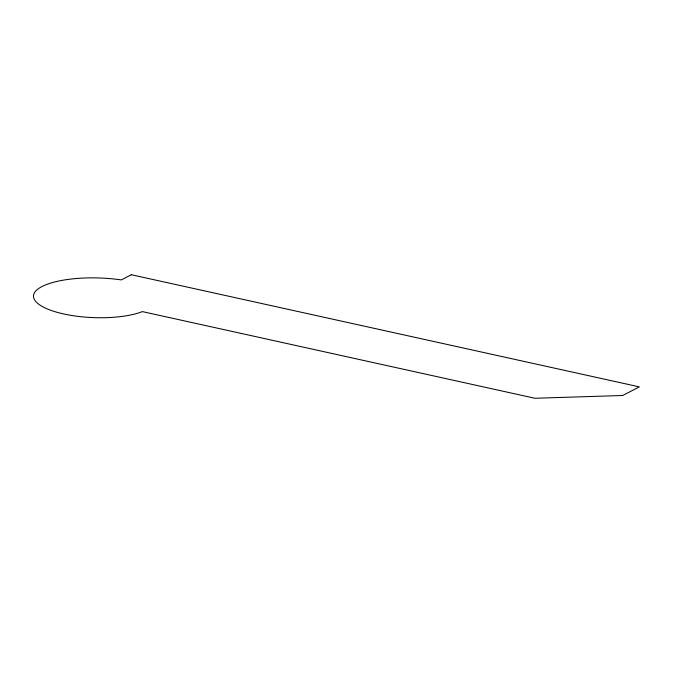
<?xml version="1.0" encoding="UTF-8"?>
<svg xmlns="http://www.w3.org/2000/svg" width="673" height="673" viewBox="0 0 673 673"><rect width="100%" height="100%" fill="white"/><g stroke="black" fill="none" stroke-linecap="round" stroke-linejoin="round"><path stroke-width="1.01" d="M131.344 274.735L121.333 279.909A66.947 21.351 2.3 0 0 38.437 288.675A60.461 19.281 2.3 0 0 63.649 313.946A60.461 19.281 2.3 0 0 142.348 311.607L534.9 398.265L622.66 395.497L639.35 386.874L131.344 274.735"/></g></svg>
